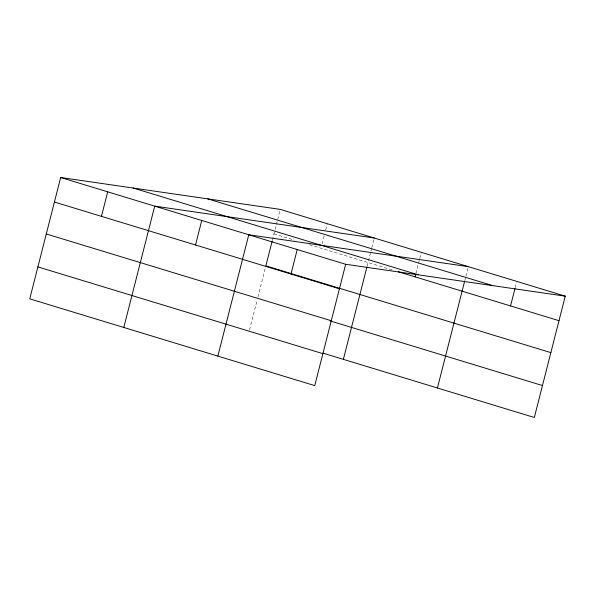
<?xml version="1.0" encoding="UTF-8"?>
<svg xmlns="http://www.w3.org/2000/svg" width="595" height="595" viewBox="0 0 595 595"><rect width="100%" height="100%" fill="white"/><g stroke="black" fill="none" stroke-linecap="round" stroke-linejoin="round"><path stroke-width="0.45" stroke-dasharray="2.98 2.23" d="M249.55 329.831L257.241 299.664M257.925 296.994L265.407 267.638M272.421 240.127L274.897 230.414M275.121 229.536L280.252 209.388M322.14 243.853L324.149 235.97M325.71 229.841L327.28 223.705M367.145 266.099L370.73 252.035M370.953 251.164L371.622 248.532M371.845 247.661L374.3 238.022M415.964 273.365L419.542 259.346M419.765 258.475L421.104 253.217M464.777 280.669L465.669 277.166M465.892 276.296L468.131 267.534M515.24 287.541L516.579 282.283M273.998 233.917L294.406 240.127M309.489 244.716L392.893 270.115"/><path stroke-width="0.89" d="M565.25 296.161L280.252 209.388L60.675 177.511L29.75 298.839L314.748 385.612L345.673 264.284L565.25 296.161L534.325 417.489L322.966 353.14M101.448 216.349L107.702 191.828M123.797 327.473L154.722 206.145L374.3 238.022M195.502 244.984L201.75 220.462M217.852 356.108L248.777 234.78L468.354 266.657M272.19 241.012L265.861 265.861L550.858 352.627M290.977 274.05L297.225 249.528M343.375 359.35L366.922 266.984M415.072 276.868L415.741 274.236M437.422 387.985L464.554 281.547M510.547 305.934L515.017 288.419M207.789 198.871L492.786 285.637M133.139 188.027L418.136 274.801M398.219 271.729L559.003 320.683M60.675 177.511L345.673 264.284M54.428 202.032L339.425 288.806M46.284 233.976L331.281 320.75M330.225 320.928L542.469 385.545M37.894 266.895L322.892 353.661"/></g></svg>
